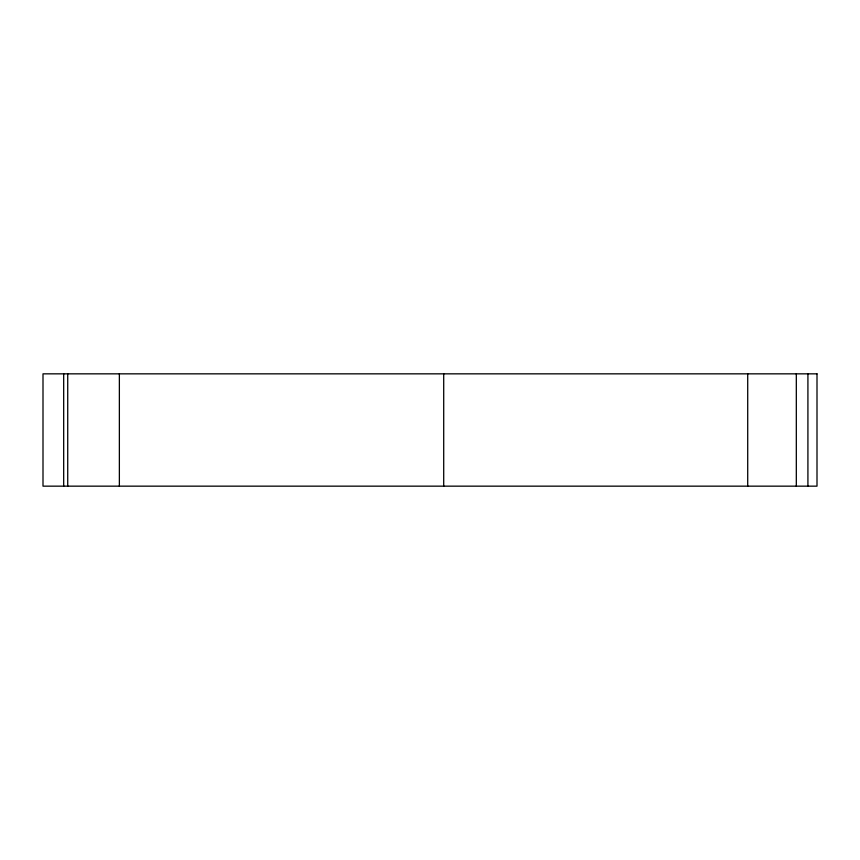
<?xml version="1.0" encoding="UTF-8"?>
<svg xmlns="http://www.w3.org/2000/svg" width="860" height="860" viewBox="0 0 860 860"><rect width="100%" height="100%" fill="white"/><g stroke="black" fill="none" stroke-linecap="round" stroke-linejoin="round"><path stroke-width="1.29" d="M807.916 373.842L807.916 486.158M796.317 373.842L796.317 486.158M747.716 373.842L747.716 486.158M443.706 373.842L443.706 486.158M119.368 373.842L119.368 486.158M67.725 373.842L67.725 486.158M63.683 373.842L63.683 486.158M817 373.842L43 373.842L43 486.158L817 486.158L817 373.842"/></g></svg>
